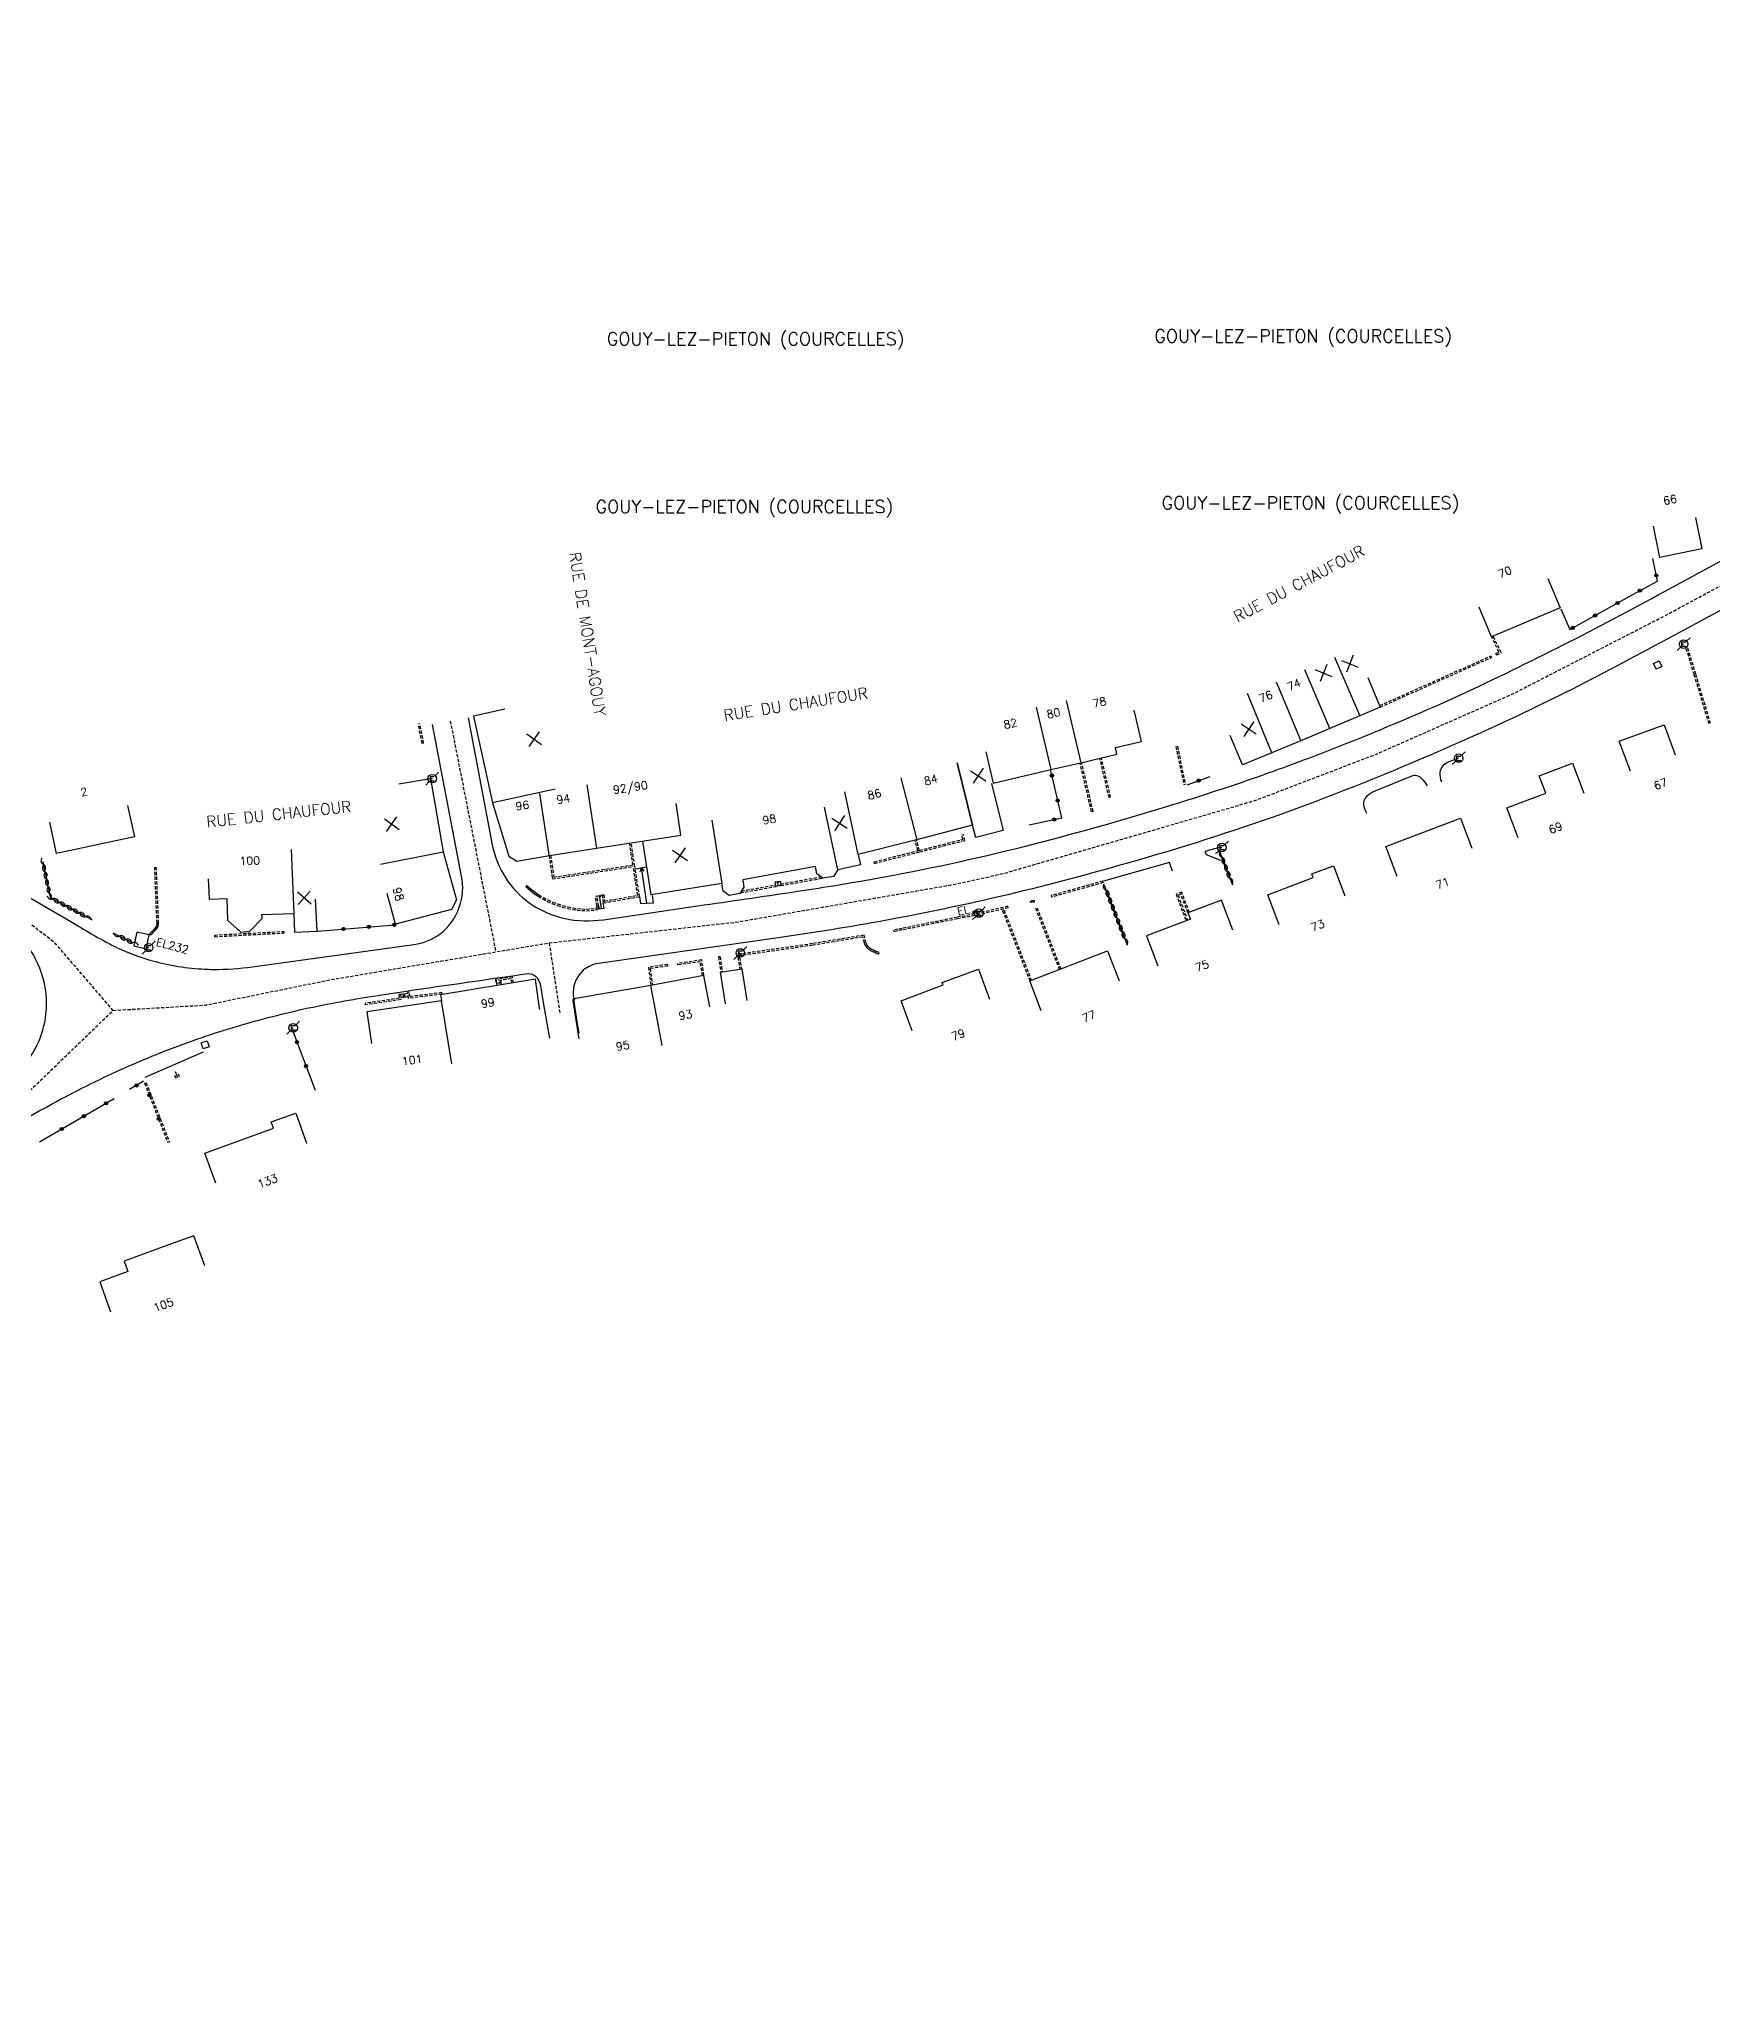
# Model space of a CAD drawing. Header units: millimetres. Extents: x 146000 to 147000, y 130248 to 131000.
# Drawn here: x 146345.5 to 146606.8, y 130256.6 to 130560.1 of the extents above; entities that cross this region are included whole.
import ezdxf
from ezdxf.enums import TextEntityAlignment as Align

# ---------------------------------------------------------------- set-up
doc = ezdxf.new("R2010")
doc.units = ezdxf.units.MM
doc.linetypes.add('DASHED', pattern=[0.75, 0.5, -0.25])
doc.layers.get('0').update_dxf_attribs({"linetype": 'CONTINUOUS'})
for name, color, linetype in [('W0001', 6, 'DASHED'), ('W0008', 7, 'CONTINUOUS'), ('W0100', 7, 'CONTINUOUS'), ('W0112', 1, 'DASHED'), ('W0211', 2, 'CONTINUOUS'), ('W0310', 3, 'CONTINUOUS'), ('W0322', 7, 'CONTINUOUS'), ('W0471', 7, 'CONTINUOUS'), ('W0980', 7, 'CONTINUOUS'), ('W0984', 7, 'CONTINUOUS'), ('W0989', 7, 'CONTINUOUS'), ('W0991', 7, 'CONTINUOUS'), ('W1102', 7, 'CONTINUOUS')]:
    doc.layers.add(name, color=color, linetype=linetype)
doc.styles.get("Standard").update_dxf_attribs({"font": 'romans.shx', "width": 0.85})

# ---------------------------------------------------------------- blocks, each defined once
blk = doc.blocks.new('t112o')
at = {"color": 0, "linetype": 'Continuous'}
for p, q in [((-0.5, 0.5), (0.5, 0.5)), ((-0.5, -0.5), (-0.5, 0.5)), ((0.5, 0.5), (0.5, -0.5)), ((0.5, -0.5), (-0.5, -0.5))]:
    blk.add_line(p, q, dxfattribs=at)
blk = doc.blocks.new('T471')
for p, q in [((-0.333334, 0.333334), (-0.333334, -0.333334)), ((-0.333334, 0.333334), (0.333334, 0.333334)), ((-0.333334, 0), (0, 0)), ((0.500001, 0.500001), (1.000002, 1.000002)), ((-0.500001, -0.500001), (-1.000002, -1.000002)), ((-0.333334, -0.333334), (0.333334, -0.333334))]:
    blk.add_line(p, q)
blk.add_ellipse((0, 0), major_axis=(0.471405, 0.471405), ratio=1, start_param=5.4977871438, end_param=11.780972451)
blk = doc.blocks.new('t322o')
at = {"color": 0, "linetype": 'Continuous'}
for radius in [0.25, 0.15]:
    blk.add_circle((0, 0), radius, dxfattribs=at)
blk = doc.blocks.new('t310o')
at = {"color": 0, "linetype": 'Continuous'}
for centre, start, end in [((-0.5, 0.38), 216.8699, 323.1304), ((0.5, -0.37), 36.8699, 143.1303)]:
    blk.add_arc(centre, 0.625, start, end, dxfattribs=at)
blk = doc.blocks.new('t991o')
at = {"color": 0, "linetype": 'Continuous'}
for p, q in [((-1, 1), (1, -1)), ((-1, -1), (1, 1))]:
    blk.add_line(p, q, dxfattribs=at)
blk = doc.blocks.new('t211o')
at = {"color": 0, "linetype": 'Continuous'}
for p, q in [((-0.29, 0.5), (-0.29, 0)), ((0, 1), (0, 0)), ((0.29, 0.5), (0.29, 0))]:
    blk.add_line(p, q, dxfattribs=at)

msp = doc.modelspace()

# ---------------------------------------------------------------- linework, layer by layer
at = {"layer": 'W0001'}
msp.add_line((146409.75, 130453.5), (146416.86, 130417.46), dxfattribs=at)
at = {"layer": 'W0001', "flags": 128}
for points in [[(146425.18, 130418.86), (146454.63, 130422.14), (146488.19, 130427.96), (146496.27, 130429.73), (146535.5, 130441.13), (146554.37, 130448.36), (146575.73, 130457.8), (146599.47, 130470), (146611.37, 130476.42), (146656.66, 130500.79), (146673.97, 130510.12), (146693.92, 130520.82), (146718.57, 130534.08), (146724.2, 130536.97), (146730.77, 130540.43), (146736.85, 130543.01), (146742.69, 130545.41), (146744.74, 130546.15), (146754.22, 130548.62), (146763.45, 130551.26), (146769.13, 130552.14), (146777.4, 130553.08), (146783.56, 130553.41), (146801.52, 130553.82), (146809.5, 130553.99), (146819.79, 130554.21), (146873.44, 130555.4), (146880.43, 130555.57), (146921.12, 130556.43), (146963.06, 130557.32), (146973.76, 130558.08), (147000, 130560.05)], [(146000, 130256.55), (146064.24, 130276.01), (146109.29, 130289.64), (146253.34, 130333.25), (146264.96, 130337.37), (146283.66, 130347.66), (146297.24, 130358.65), (146312.36, 130371.94), (146328.03, 130385.12), (146343.58, 130395.28), (146357.1, 130408.32), (146348.03, 130418.85), (146340.72, 130424.47), (146338.75, 130425.73), (146338.75, 130425.73)], [(146357.1, 130408.32), (146371.51, 130409.15), (146391.21, 130413.14), (146415, 130417.15), (146416.86, 130417.46), (146425.18, 130418.86), (146426.86, 130407.87), (146426.86, 130407.87)]]:
    msp.add_lwpolyline(points, dxfattribs=at)
at = {"layer": 'W0008', "flags": 128}
for points in [[(146412.55, 130454.02), (146416.31, 130434.2, 0.0963), (146418.43, 130428.97, 0.0961), (146422.07, 130425.11, 0.0218), (146423.11, 130424.45, 0.0897), (146428.35, 130422.53, 0.0777), (146434.42, 130422.59), (146449.39, 130424.79, 0.0013), (146464.3, 130426.97, 0.0069), (146476.1, 130428.91, 0.0168), (146499.36, 130433.93, 0.0131), (146521.77, 130440.22, 0.0086), (146534.2, 130444.25, 0.0099), (146547.15, 130449.03, 0.0144), (146567.48, 130457.6, 0.0164), (146599.32, 130473.74), (146609.99, 130479.5)], [(146612.74, 130473.34), (146599.62, 130466.25, -0.0076), (146583.98, 130458.01, -0.0155), (146561.58, 130447.7, -0.0169), (146536.8, 130438.01, -0.016), (146512.41, 130430.45, -0.012), (146493.18, 130425.54, -0.0205), (146459.87, 130419.49), (146432.91, 130415.65, 0.1424), (146430.51, 130414.59, 0.2072), (146428.94, 130411.18, 0.0288), (146428.99, 130410.24), (146428.88, 130409.88), (146429.33, 130406.82), (146429.8, 130403.86), (146429.8, 130403.86)], [(146339.52, 130428.6), (146350.75, 130422.04, 0.0225), (146357.83, 130418.06, 0.0553), (146365.2, 130415.59, 0.0577), (146373.54, 130414.72, 0.0305), (146379.61, 130415.23), (146390.54, 130416.73), (146404.07, 130418.6, 0.124), (146408.1, 130420.22, 0.1494), (146411.16, 130424.43, 0.1315), (146411.52, 130429.3), (146406.95, 130452.99), (146406.95, 130452.99)], [(146564.55, 130443.97, -0.1164), (146564.3, 130445.52, -0.2472), (146565.61, 130447.16), (146566.89, 130447.68), (146566.89, 130447.68)], [(146552.83, 130439.09, -0.1484), (146552.37, 130440.83, -0.1545), (146552.94, 130441.87, -0.0988), (146554.14, 130442.59), (146559.8, 130444.9, -0.1043), (146560.43, 130445.05, -0.1672), (146561.29, 130444.62, -0.0683), (146562.29, 130443.38), (146562.29, 130443.38)], [(146000, 130260.05), (146116.17, 130295.25), (146136.56, 130301.43), (146254.88, 130337.24, 0.0144), (146260.12, 130338.98, 0.0359), (146272.22, 130344.48, 0.0376), (146284.22, 130352.13, 0.0184), (146294.8, 130360.99), (146312.22, 130376.24, -0.0143), (146324.02, 130386.29, -0.02), (146332.65, 130392.44, -0.0058), (146339.57, 130396.84, 0.0302), (146341.87, 130398.47, 0.0803), (146344.53, 130401.6, 0.0679), (146346.13, 130405.25, 0.0671), (146346.71, 130409.19, 0.1095), (146345.32, 130415.67, 0.1079), (146341.91, 130420.35, 0.0523), (146337.99, 130422.87), (146337.99, 130422.87)], [(146332.05, 130383.95, -0.0318), (146347.58, 130393.72, -0.0192), (146358.33, 130399.08, -0.0207), (146369.48, 130403.57, -0.0201), (146380.56, 130407, -0.0189), (146391.88, 130409.55, -0.0095), (146402.86, 130411.33, -0.0013), (146421.9, 130414.07, -0.2391), (146423.36, 130413.35), (146423.76, 130412.47), (146424.38, 130408.92), (146425.24, 130403.99), (146425.24, 130403.99)]]:
    msp.add_lwpolyline(points, format="xyb", dxfattribs=at)
for points in [[(146522.49, 130430.07), (146522.02, 130431.42), (146511.75, 130428.52), (146511.75, 130428.52)], [(146530.03, 130433.82), (146527.57, 130433.13), (146527.78, 130432.67), (146530.03, 130431.76), (146530.03, 130431.76)]]:
    msp.add_lwpolyline(points, dxfattribs=at)
at = {"layer": 'W0100'}
for p, q in [((146438.61, 130430.45), (146440.43, 130430.74)), ((146439.58, 130430.61), (146439.36, 130429.98)), ((146440.46, 130425.04), (146439.58, 130430.61)), ((146439.58, 130430.61), (146439.99, 130430.08)), ((146460.85, 130428.47), (146460.78, 130428.19)), ((146460.98, 130427.74), (146460.85, 130428.47)), ((146460.85, 130428.47), (146461.01, 130428.23)), ((146432.64, 130426.17), (146433.45, 130426.36)), ((146433.05, 130426.26), (146432.97, 130425.96)), ((146433.36, 130424.25), (146433.05, 130426.26)), ((146433.05, 130426.26), (146433.22, 130426)), ((146432.9, 130424.64), (146432.98, 130424.19)), ((146401.95, 130410.87), (146403.13, 130411)), ((146403.21, 130410.42), (146402.01, 130410.3)), ((146402.57, 130410.36), (146402.32, 130410.65)), ((146402.51, 130410.93), (146402.57, 130410.36)), ((146402.57, 130410.36), (146402.75, 130410.7)), ((146416.88, 130412.92), (146417.01, 130412.2)), ((146416.94, 130412.56), (146417.63, 130412.65)), ((146417.63, 130412.65), (146417.39, 130412.73)), ((146417.62, 130412.68), (146417.43, 130412.52)), ((146417.58, 130413.02), (146417.67, 130412.3))]:
    msp.add_line(p, q, dxfattribs=at)
at = {"layer": 'W0100', "flags": 128}
for points in [[(146604.16, 130485.31), (146605.17, 130480.41), (146598.61, 130479.06), (146597.61, 130483.96), (146597.61, 130483.96)], [(146581.1, 130475.78), (146583.03, 130471.17), (146572.3, 130466.68), (146570.37, 130471.3), (146570.37, 130471.3)], [(146553.03, 130460.31), (146554.96, 130455.7), (146551.77, 130454.32), (146547.07, 130452.33), (146542.55, 130450.4), (146538, 130448.54), (146533.46, 130446.66), (146531.52, 130451.27), (146531.52, 130451.27)], [(146418.27, 130455.36), (146413.38, 130454.29), (146416.36, 130440.75), (146418.89, 130432.43), (146420.12, 130431.63), (146425.22, 130432.49), (146432.59, 130433.65), (146445.77, 130435.68), (146445, 130440.62), (146445, 130440.62)], [(146493.36, 130448.68), (146494.51, 130443.81), (146503.49, 130445.92), (146508.19, 130446.97), (146513.83, 130448.35), (146513.59, 130449.36), (146517.68, 130450.33), (146516.54, 130455.2), (146516.54, 130455.2)], [(146594, 130445.66), (146592.26, 130450.35), (146599.27, 130452.94), (146601, 130448.25), (146601, 130448.25)], [(146576.49, 130435.25), (146574.71, 130439.93), (146580.8, 130442.24), (146579.77, 130444.95), (146584.94, 130446.91), (146586.72, 130442.24), (146586.72, 130442.24)], [(146401.74, 130443.7), (146406.67, 130444.55), (146408.64, 130433.1), (146410.72, 130425.56), (146409.93, 130424.08), (146401.19, 130421.76), (146399.9, 130426.59), (146399.9, 130426.59)], [(146494.24, 130443.73), (146496.08, 130436.42), (146491.79, 130435.31), (146491.31, 130437.25), (146482.56, 130434.96), (146473.44, 130432.69), (146473.8, 130431.03), (146470.27, 130430.28), (146469.57, 130429.25), (146467.9, 130428.98), (146466.96, 130429.67), (146466.76, 130430.81), (146455.4, 130428.69), (146455.59, 130427.54), (146454.96, 130426.55), (146453.3, 130426.28), (146452.36, 130426.94), (146452.16, 130428.15), (146446.96, 130427.28), (146441.11, 130426.36), (146439.81, 130434.76), (146439.81, 130434.76)], [(146359.36, 130440.33), (146360.42, 130435.44), (146348.28, 130432.82), (146347.22, 130437.7), (146347.22, 130437.7)], [(146557.6, 130429.24), (146555.82, 130433.91), (146567.48, 130438.35), (146569.26, 130433.68), (146569.26, 130433.68)], [(146371.97, 130428.87), (146372.12, 130425.67), (146374.84, 130425.77), (146374.98, 130422.43), (146377.04, 130420.54), (146378.43, 130420.67), (146380.36, 130422.65), (146380.33, 130423.27), (146385.32, 130423.47), (146385.45, 130420.51), (146388.95, 130420.69), (146388.69, 130425.69), (146388.69, 130425.69)], [(146460.61, 130427.67), (146460.46, 130428.41), (146461.24, 130428.52), (146461.35, 130427.81), (146460.61, 130427.67), (146460.61, 130427.67)], [(146539.16, 130421.69), (146537.38, 130426.36), (146544.5, 130429.05), (146544.29, 130429.62), (146547.66, 130430.9), (146549.44, 130426.23), (146549.44, 130426.23)], [(146439.29, 130426.08), (146439.43, 130424.99), (146441.5, 130425.1), (146441.34, 130426.28), (146441.34, 130426.28)], [(146531.94, 130420.85), (146530.17, 130425.53), (146524.93, 130423.54), (146525.3, 130422.56), (146518.43, 130419.96), (146520.2, 130415.28), (146520.2, 130415.28)], [(146432.98, 130424.19), (146433.75, 130424.3), (146433.62, 130425.11), (146433.62, 130425.11)], [(146491.87, 130423.89), (146491.33, 130423.75), (146491.36, 130423.47), (146491.9, 130423.61), (146491.87, 130423.89), (146491.87, 130423.89)], [(146360.32, 130418.38), (146362.25, 130417.93), (146362.75, 130420.12), (146360.82, 130420.56), (146360.32, 130418.38), (146360.32, 130418.38)], [(146502.03, 130408.27), (146500.23, 130412.93), (146512.35, 130417.62), (146514.16, 130412.96), (146514.16, 130412.96)], [(146423.72, 130408.47), (146423.65, 130408.97), (146423.07, 130413.18), (146408.23, 130410.77), (146408.38, 130409.83), (146396.74, 130408.11), (146397.47, 130403.16), (146397.47, 130403.16)], [(146452.72, 130409.33), (146451.95, 130414.27), (146455.29, 130414.79), (146456.06, 130409.85), (146456.06, 130409.85)], [(146481.88, 130405.13), (146480.14, 130409.82), (146486.71, 130412.29), (146486.57, 130412.66), (146492.21, 130414.76), (146493.95, 130410.07), (146493.95, 130410.07)], [(146373.13, 130381.32), (146371.45, 130386.03), (146382.16, 130389.91), (146381.8, 130390.9), (146385.62, 130392.26), (146387.31, 130387.56), (146387.31, 130387.56)], [(146371.41, 130368.41), (146369.7, 130373.11), (146366.5, 130371.95), (146358.81, 130369.14), (146359.4, 130367.52), (146355.01, 130365.92), (146356.72, 130361.22), (146356.72, 130361.22)]]:
    msp.add_lwpolyline(points, dxfattribs=at)
msp.add_lwpolyline([(146450.29, 130408.87), (146449.36, 130413.78), (146441.06, 130412.19), (146429.37, 130410.16, 0.1546), (146429.15, 130410.05, 0.2284), (146429.03, 130409.69), (146429.48, 130406.82), (146429.8, 130404.75), (146429.8, 130404.75)], format="xyb", dxfattribs=at)
at = {"layer": 'W0112'}
for p, q in [((146573.49, 130464.3), (146572.33, 130466.7)), ((146573.83, 130464.19), (146572.56, 130466.79)), ((146602.65, 130464.99), (146602.89, 130465.07)), ((146603.12, 130463.61), (146602.65, 130464.99)), ((146603.35, 130463.69), (146602.89, 130465.07)), ((146554.87, 130455.93), (146572.24, 130463.68)), ((146554.96, 130455.7), (146572.34, 130463.46)), ((146572.24, 130463.68), (146572.34, 130463.46)), ((146573.02, 130464.06), (146573.49, 130464.3)), ((146573.13, 130463.84), (146573.02, 130464.06)), ((146573.13, 130463.84), (146573.83, 130464.19)), ((146603.98, 130460.73), (146603.11, 130463.61)), ((146604.22, 130460.81), (146603.35, 130463.69)), ((146606.28, 130453.07), (146603.98, 130460.73)), ((146606.52, 130453.14), (146604.22, 130460.81)), ((146554.96, 130455.7), (146554.96, 130455.7)), ((146405.35, 130450.02), (146404.75, 130453.09)), ((146405.59, 130450.07), (146405, 130453.14)), ((146405.59, 130450.07), (146405.35, 130450.02)), ((146523.04, 130449.52), (146524.26, 130443.62)), ((146523.28, 130449.57), (146524.5, 130443.67)), ((146509.86, 130439.35), (146508.08, 130446.95)), ((146510.11, 130439.4), (146508.33, 130447.01)), ((146512.61, 130441.55), (146511.17, 130447.7)), ((146512.85, 130441.61), (146511.41, 130447.76)), ((146524.26, 130443.62), (146524.5, 130443.67)), ((146512.85, 130441.61), (146512.61, 130441.55)), ((146510.11, 130439.4), (146509.86, 130439.35)), ((146438.27, 130431.04), (146437.74, 130434.44)), ((146438.55, 130430.83), (146437.99, 130434.48)), ((146482.74, 130433.25), (146482.33, 130434.9)), ((146482.98, 130433.31), (146482.57, 130434.96)), ((146482.98, 130433.31), (146489.8, 130435.04)), ((146483.04, 130433.07), (146490.1, 130434.86)), ((146489.61, 130435.75), (146489.85, 130435.81)), ((146489.8, 130435.04), (146489.61, 130435.75)), ((146490.1, 130434.86), (146489.85, 130435.81)), ((146425.18, 130432.49), (146425.68, 130428.84)), ((146425.42, 130432.53), (146425.9, 130429.13)), ((146475.91, 130431.52), (146482.74, 130433.25)), ((146475.97, 130431.28), (146475.91, 130431.52)), ((146475.97, 130431.28), (146483.04, 130433.07)), ((146363.96, 130421.96), (146363.59, 130430.89)), ((146364.21, 130421.97), (146363.84, 130430.9)), ((146425.68, 130428.84), (146438.31, 130430.79)), ((146425.9, 130429.13), (146438.27, 130431.04)), ((146439.01, 130426.29), (146438.31, 130430.79)), ((146439.29, 130426.08), (146438.55, 130430.83)), ((146461.31, 130428.06), (146467.63, 130429.18)), ((146461.35, 130427.81), (146467.9, 130428.98)), ((146511.65, 130428.51), (146503.57, 130426.25)), ((146511.71, 130428.27), (146503.64, 130426.01)), ((146511.71, 130428.27), (146511.65, 130428.51)), ((146421.68, 130427.84), (146421.52, 130427.65)), ((146421.52, 130427.65), (146421.89, 130427.33)), ((146421.68, 130427.84), (146422.05, 130427.53)), ((146421.89, 130427.33), (146422.27, 130427.02)), ((146422.05, 130427.53), (146422.43, 130427.22)), ((146422.27, 130427.02), (146422.65, 130426.72)), ((146422.43, 130427.22), (146422.81, 130426.92)), ((146422.65, 130426.72), (146423.05, 130426.43)), ((146422.81, 130426.92), (146423.19, 130426.63)), ((146423.05, 130426.43), (146423.45, 130426.15)), ((146423.19, 130426.63), (146423.59, 130426.36)), ((146423.45, 130426.15), (146424.16, 130425.72)), ((146423.59, 130426.36), (146424.28, 130425.93)), ((146424.16, 130425.72), (146424.91, 130425.33)), ((146424.28, 130425.93), (146425.01, 130425.56)), ((146424.91, 130425.33), (146425.68, 130424.99)), ((146425.01, 130425.56), (146425.77, 130425.23)), ((146432.64, 130426.17), (146432.4, 130426.13)), ((146432.65, 130424.6), (146432.4, 130426.13)), ((146432.9, 130424.64), (146432.64, 130426.17)), ((146433.45, 130426.36), (146433.7, 130426.39)), ((146433.45, 130426.36), (146433.62, 130425.11)), ((146433.62, 130425.11), (146439.29, 130426.08)), ((146433.7, 130426.39), (146433.83, 130425.4)), ((146433.83, 130425.4), (146439.01, 130426.29)), ((146455.04, 130426.67), (146460.61, 130427.67)), ((146455.22, 130426.96), (146460.56, 130427.92)), ((146500.94, 130425.45), (146500.29, 130425.4)), ((146500.29, 130425.4), (146500.31, 130425.15)), ((146500.96, 130425.2), (146500.94, 130425.45)), ((146503.57, 130426.25), (146503.64, 130426.01)), ((146523.96, 130426.77), (146523.07, 130426.45)), ((146523.07, 130426.45), (146524.64, 130422.31)), ((146523.81, 130426.45), (146523.39, 130426.3)), ((146523.39, 130426.3), (146524.87, 130422.4)), ((146524.92, 130423.54), (146523.81, 130426.45)), ((146525.15, 130423.63), (146523.96, 130426.77)), ((146425.68, 130424.99), (146426.47, 130424.7)), ((146425.77, 130425.23), (146426.55, 130424.94)), ((146426.47, 130424.7), (146427.27, 130424.46)), ((146426.55, 130424.94), (146427.34, 130424.7)), ((146427.27, 130424.46), (146428.08, 130424.25)), ((146427.34, 130424.7), (146428.13, 130424.49)), ((146428.08, 130424.25), (146428.89, 130424.09)), ((146428.13, 130424.49), (146428.93, 130424.33)), ((146428.89, 130424.09), (146429.58, 130423.98)), ((146428.93, 130424.33), (146429.61, 130424.23)), ((146429.58, 130423.98), (146430.28, 130423.91)), ((146429.61, 130424.23), (146430.29, 130424.16)), ((146430.28, 130423.91), (146430.99, 130423.89)), ((146430.29, 130424.16), (146430.98, 130424.14)), ((146430.98, 130424.14), (146431.7, 130424.18)), ((146430.99, 130423.89), (146431.72, 130423.93)), ((146431.7, 130424.18), (146432.44, 130424.28)), ((146431.72, 130423.93), (146432.48, 130424.03)), ((146432.44, 130424.28), (146432.51, 130424.29)), ((146432.48, 130424.03), (146432.57, 130424.05)), ((146432.51, 130424.29), (146432.58, 130424.31)), ((146432.57, 130424.05), (146432.65, 130424.07)), ((146432.58, 130424.31), (146432.62, 130424.33)), ((146432.62, 130424.33), (146432.64, 130424.34)), ((146432.64, 130424.34), (146432.65, 130424.34)), ((146432.66, 130424.52), (146432.65, 130424.6)), ((146432.65, 130424.35), (146432.66, 130424.39)), ((146432.65, 130424.34), (146432.65, 130424.35)), ((146432.65, 130424.07), (146432.72, 130424.1)), ((146432.67, 130424.45), (146432.66, 130424.52)), ((146432.66, 130424.39), (146432.67, 130424.45)), ((146432.72, 130424.1), (146432.79, 130424.13)), ((146432.79, 130424.13), (146432.84, 130424.18)), ((146432.84, 130424.18), (146432.88, 130424.25)), ((146432.88, 130424.25), (146432.91, 130424.35)), ((146432.91, 130424.54), (146432.9, 130424.64)), ((146432.92, 130424.44), (146432.91, 130424.54)), ((146432.91, 130424.35), (146432.92, 130424.44)), ((146485.96, 130422.27), (146485.22, 130422.12)), ((146486.69, 130422.42), (146485.96, 130422.27)), ((146487.43, 130422.57), (146486.69, 130422.42)), ((146487.48, 130422.33), (146486.74, 130422.18)), ((146488.16, 130422.72), (146487.43, 130422.57)), ((146488.21, 130422.47), (146487.48, 130422.33)), ((146488.9, 130422.86), (146488.16, 130422.72)), ((146488.95, 130422.62), (146488.21, 130422.47)), ((146492.34, 130423.53), (146488.9, 130422.86)), ((146492.38, 130423.28), (146488.95, 130422.62)), ((146496.8, 130424.58), (146492.34, 130423.53)), ((146496.86, 130424.33), (146492.39, 130423.28)), ((146495.99, 130423.87), (146496.23, 130423.96)), ((146495.99, 130423.87), (146500.23, 130412.93)), ((146496.23, 130423.96), (146500.46, 130413.02)), ((146496.86, 130424.33), (146496.8, 130424.58)), ((146500.96, 130425.2), (146500.31, 130425.15)), ((146501.13, 130424.27), (146504.83, 130414.71)), ((146501.37, 130424.36), (146505.06, 130414.8)), ((146524.93, 130423.54), (146524.92, 130423.54)), ((146362.79, 130420.29), (146363.16, 130420.62)), ((146362.95, 130420.1), (146362.79, 130420.29)), ((146362.95, 130420.1), (146363.33, 130420.44)), ((146363.16, 130420.62), (146363.5, 130420.95)), ((146363.33, 130420.44), (146363.68, 130420.78)), ((146363.5, 130420.95), (146363.75, 130421.28)), ((146363.68, 130420.78), (146363.96, 130421.15)), ((146363.75, 130421.28), (146363.91, 130421.61)), ((146363.91, 130421.61), (146363.96, 130421.96)), ((146363.96, 130421.15), (146364.15, 130421.54)), ((146364.15, 130421.54), (146364.21, 130421.97)), ((146372.92, 130420.08), (146383.74, 130420.65)), ((146372.92, 130420.08), (146372.94, 130419.83)), ((146372.94, 130419.83), (146383.75, 130420.4)), ((146383.74, 130420.65), (146383.75, 130420.4)), ((146474.35, 130420.07), (146466.3, 130418.74)), ((146474.16, 130419.78), (146466.34, 130418.49)), ((146474.4, 130418.85), (146474.16, 130419.78)), ((146474.65, 130418.91), (146474.35, 130420.07)), ((146479.63, 130420.99), (146478.96, 130420.86)), ((146478.96, 130420.86), (146479.01, 130420.62)), ((146479.67, 130420.75), (146479.01, 130420.62)), ((146480.29, 130421.12), (146479.63, 130420.99)), ((146480.34, 130420.88), (146479.67, 130420.75)), ((146480.95, 130421.25), (146480.29, 130421.12)), ((146481, 130421.01), (146480.34, 130420.88)), ((146481.62, 130421.38), (146480.95, 130421.25)), ((146481.67, 130421.14), (146481, 130421.01)), ((146482.28, 130421.51), (146481.62, 130421.38)), ((146482.33, 130421.27), (146481.67, 130421.14)), ((146483.02, 130421.66), (146482.28, 130421.51)), ((146483.07, 130421.42), (146482.33, 130421.27)), ((146483.75, 130421.81), (146483.02, 130421.66)), ((146483.8, 130421.57), (146483.07, 130421.42)), ((146484.49, 130421.97), (146483.75, 130421.81)), ((146484.54, 130421.72), (146483.8, 130421.57)), ((146485.22, 130422.12), (146484.49, 130421.97)), ((146485.27, 130421.87), (146484.54, 130421.72)), ((146486.01, 130422.03), (146485.27, 130421.87)), ((146486.74, 130422.18), (146486.01, 130422.03)), ((146449, 130416.19), (146445.26, 130415.66)), ((146449.36, 130413.78), (146449, 130416.19)), ((146451.86, 130416.7), (146451.62, 130416.66)), ((146451.62, 130416.66), (146451.99, 130414.27)), ((146451.86, 130416.7), (146452.23, 130414.31)), ((146454.66, 130416.83), (146454.64, 130416.74)), ((146454.64, 130416.74), (146454.64, 130416.66)), ((146454.64, 130416.66), (146454.65, 130416.58)), ((146454.65, 130416.58), (146454.97, 130414.74)), ((146454.68, 130416.9), (146454.66, 130416.83)), ((146454.72, 130416.97), (146454.68, 130416.9)), ((146454.8, 130417.04), (146454.72, 130416.97)), ((146454.9, 130417.09), (146454.8, 130417.04)), ((146454.9, 130416.77), (146454.89, 130416.73)), ((146454.89, 130416.73), (146454.89, 130416.67)), ((146454.89, 130416.67), (146454.9, 130416.62)), ((146455.02, 130417.12), (146454.9, 130417.09)), ((146454.91, 130416.8), (146454.9, 130416.77)), ((146454.9, 130416.62), (146455.22, 130414.78)), ((146454.92, 130416.82), (146454.91, 130416.8)), ((146454.93, 130416.83), (146454.92, 130416.82)), ((146454.98, 130416.85), (146454.93, 130416.83)), ((146455.07, 130416.87), (146454.98, 130416.85)), ((146455.14, 130417.13), (146455.02, 130417.12)), ((146455.18, 130416.89), (146455.07, 130416.87)), ((146455.26, 130417.15), (146455.14, 130417.13)), ((146455.3, 130416.9), (146455.18, 130416.89)), ((146466.3, 130418.74), (146455.26, 130417.15)), ((146466.34, 130418.49), (146455.3, 130416.9)), ((146474.49, 130418.6), (146474.4, 130418.85)), ((146474.61, 130418.38), (146474.49, 130418.6)), ((146474.76, 130418.18), (146474.61, 130418.38)), ((146474.72, 130418.71), (146474.65, 130418.91)), ((146474.82, 130418.52), (146474.72, 130418.71)), ((146474.93, 130418), (146474.76, 130418.18)), ((146474.95, 130418.34), (146474.82, 130418.52)), ((146475.11, 130417.84), (146474.93, 130418)), ((146475.1, 130418.18), (146474.95, 130418.34)), ((146475.27, 130418.04), (146475.1, 130418.18)), ((146475.4, 130417.64), (146475.11, 130417.84)), ((146475.53, 130417.85), (146475.27, 130418.04)), ((146475.7, 130417.48), (146475.4, 130417.64)), ((146475.81, 130417.7), (146475.53, 130417.85)), ((146476.01, 130417.34), (146475.7, 130417.48)), ((146476.11, 130417.57), (146475.81, 130417.7)), ((146476.32, 130417.22), (146476.01, 130417.34)), ((146476.41, 130417.45), (146476.11, 130417.57)), ((146476.63, 130417.11), (146476.32, 130417.22)), ((146476.71, 130417.35), (146476.41, 130417.45)), ((146476.63, 130417.11), (146476.71, 130417.35)), ((146419.47, 130413.53), (146416.85, 130413.17)), ((146416.88, 130412.92), (146416.85, 130413.17)), ((146419.26, 130413.25), (146416.88, 130412.92)), ((146419.37, 130412.58), (146419.26, 130413.25)), ((146419.62, 130412.62), (146419.47, 130413.53)), ((146443.67, 130415.5), (146440.69, 130415.05)), ((146440.69, 130415.05), (146441.06, 130412.19)), ((146443.71, 130415.25), (146440.97, 130414.84)), ((146440.97, 130414.84), (146441.3, 130412.24)), ((146443.71, 130415.25), (146443.67, 130415.5)), ((146445.29, 130415.41), (146445.26, 130415.66)), ((146448.79, 130415.91), (146445.29, 130415.41)), ((146449.11, 130413.73), (146448.79, 130415.91)), ((146401.77, 130410.21), (146396.5, 130409.44)), ((146401.71, 130410.84), (146401.95, 130410.87)), ((146401.71, 130410.84), (146401.77, 130410.21)), ((146401.95, 130410.87), (146402.04, 130410)), ((146403.36, 130411.14), (146403.12, 130411.11)), ((146403.24, 130410.2), (146403.12, 130411.11)), ((146408.47, 130410.84), (146403.24, 130410.2)), ((146403.45, 130410.48), (146403.36, 130411.14)), ((146408.44, 130411.09), (146403.45, 130410.48)), ((146408.47, 130410.84), (146408.44, 130411.09)), ((146396.53, 130409.19), (146396.5, 130409.44)), ((146402.04, 130410), (146396.53, 130409.19)), ((146362.03, 130396.94), (146362.26, 130397.03)), ((146362.03, 130396.94), (146365.67, 130387.63)), ((146362.26, 130397.03), (146365.91, 130387.72))]:
    msp.add_line(p, q, dxfattribs=at)
at = {"layer": 'W0211'}
msp.add_line((146371.18, 130401.77), (146362.08, 130397.85), dxfattribs=at)
at = {"layer": 'W0310'}
for p, q in [((146529.92, 130433.05), (146531.87, 130427.91)), ((146515.49, 130418.47), (146511.88, 130427.8)), ((146357.04, 130420.44), (146360.18, 130418.86))]:
    msp.add_line(p, q, dxfattribs=at)
at = {"layer": 'W0310', "flags": 128}
msp.add_lwpolyline([(146346.11, 130431.55), (146347.27, 130425.96), (146353.82, 130422.45), (146353.82, 130422.45)], dxfattribs=at)
at = {"layer": 'W0322'}
for p, q in [((146524.78, 130443.55), (146528.4, 130444.86)), ((146389.06, 130420.71), (146401.12, 130421.7)), ((146385.11, 130405.24), (146388.63, 130395.88)), ((146361.84, 130397.24), (146359.65, 130395.95)), ((146345.62, 130387.79), (146357.27, 130394.54))]:
    msp.add_line(p, q, dxfattribs=at)
at = {"layer": 'W0322', "flags": 128}
for points in [[(146583.16, 130471.04), (146584.57, 130467.82), (146594.38, 130473.27), (146598.23, 130475.38), (146597.53, 130478.89), (146597.53, 130478.89)], [(146500.13, 130437.29), (146505.23, 130438.38), (146503.5, 130445.77), (146503.5, 130445.77)]]:
    msp.add_lwpolyline(points, dxfattribs=at)
at = {"layer": 'W1102'}
for p, q in [((146547.83, 130463.51), (146551.77, 130454.32)), ((146538.69, 130459.62), (146542.55, 130450.4)), ((146547.07, 130452.33), (146543.15, 130461.53)), ((146501.21, 130455.66), (146503.49, 130445.92)), ((146505.9, 130456.71), (146508.19, 130446.97)), ((146538, 130448.54), (146534.2, 130457.79)), ((146431.06, 130443.53), (146432.59, 130433.65)), ((146480.09, 130444.65), (146482.57, 130434.96)), ((146426.13, 130442.89), (146416.36, 130440.75)), ((146423.67, 130442.21), (146425.2, 130432.32)), ((146473.44, 130432.69), (146471.35, 130442.47)), ((146450.56, 130438.02), (146452.16, 130428.15)), ((146470.27, 130430.28), (146468.18, 130440.05)), ((146384.92, 130433.47), (146385.32, 130423.47)), ((146398.83, 130431.13), (146408.64, 130433.1)), ((146442.84, 130402.82), (146441.06, 130412.19)), ((146409.98, 130399.96), (146408.38, 130409.83))]:
    msp.add_line(p, q, dxfattribs=at)
at = {"layer": 'W1102', "flags": 128}
msp.add_lwpolyline([(146491.31, 130437.25), (146488.9, 130446.96), (146491.31, 130437.25), (146491.31, 130437.25)], dxfattribs=at)

# ---------------------------------------------------------------- block references
at = {"layer": 'W0112'}
for p, rotation in [((146598.26, 130462.26), 26.6249), ((146371.48, 130402.94), 200.1818)]:
    msp.add_blockref('t112o', p, dxfattribs=dict(at, rotation=rotation))
at = {"layer": 'W0211', "rotation": 23.08922600939331}
msp.add_blockref('t211o', (146367.17, 130397.86), dxfattribs=at)
at = {"layer": 'W0310'}
for p, rotation in [((146346.19, 130431.12), 281.7225160562236), ((146530.23, 130432.23), 290.7908086657744), ((146530.64, 130431.15), 290.7908086657744), ((146346.43, 130429.99), 281.7225160562236), ((146346.66, 130428.86), 281.7225160562236), ((146346.9, 130427.73), 281.7225160562236), ((146531.05, 130430.07), 290.7908086657744), ((146531.46, 130428.99), 290.7908086657744), ((146347.13, 130426.6), 281.7225160562236), ((146347.71, 130425.72), 331.8303886016164), ((146348.73, 130425.17), 331.8303886016164), ((146349.75, 130424.63), 331.8303886016164), ((146512.16, 130427.09), 111.1308896555333), ((146512.57, 130426.01), 111.1308896555333), ((146512.99, 130424.93), 111.1308896555333), ((146350.76, 130424.08), 331.8303886016164), ((146351.78, 130423.54), 331.8303886016164), ((146352.8, 130422.99), 331.8303886016164), ((146513.41, 130423.85), 111.1308896555333), ((146513.82, 130422.78), 111.1308896555333), ((146514.24, 130421.7), 111.1308896555333), ((146358.08, 130419.92), 333.282174084583), ((146359.11, 130419.4), 333.282174084583), ((146360.14, 130418.88), 333.282174084583), ((146514.66, 130420.62), 111.1308896555333), ((146515.07, 130419.55), 111.1308896555333)]:
    msp.add_blockref('t310o', p, dxfattribs=dict(at, rotation=rotation))
at = {"layer": 'W0322'}
for p, rotation in [((146595.49, 130473.88), 28.73056594589166), ((146598.06, 130476.24), 101.273227943699), ((146591.99, 130471.94), 29.01374152913129), ((146584.99, 130468.06), 29.01374152913129), ((146588.49, 130470), 29.01374152913129), ((146503.68, 130444.99), 103.1171856790815), ((146526.59, 130444.21), 12.03096660586534), ((146504.59, 130441.1), 103.1171856790815), ((146504.04, 130438.13), 12.03096660586534), ((146393.05, 130421.04), 4.675778671208611), ((146397.04, 130421.37), 4.675778671208611), ((146401.02, 130421.69), 4.675778671208611), ((146385.82, 130403.36), 290.6251170473423), ((146387.23, 130399.62), 290.6251170473423), ((146360.75, 130396.6), 110.8798778306544), ((146362.76, 130395.08), 111.3589071201695), ((146352.54, 130391.8), 30.10296371187116), ((146356, 130393.81), 30.10296371187116), ((146349.08, 130389.8), 30.10296371187116), ((146364.22, 130391.35), 111.3589071201695)]:
    msp.add_blockref('t322o', p, dxfattribs=dict(at, rotation=rotation))
at = {"layer": 'W0471'}
for p in [(146602.32, 130465.53), (146567.19, 130447.7), (146406.92, 130444.51), (146530.23, 130433.76), (146492.28, 130423.49), (146362.66, 130418.12), (146455.03, 130417.29), (146385.23, 130405.61)]:
    msp.add_blockref('T471', p, dxfattribs=at)
at = {"layer": 'W0991'}
for p, rotation in [((146546.07, 130461.01), 293.2061996601015), ((146550.2, 130462.46), 293.3844597237396), ((146534.42, 130452.28), 281.5313433075923), ((146422.86, 130450.68), 9.58188962676811), ((146492.17, 130444.96), 281.5313433075923), ((146400.6, 130437.4), 9.197099494309494), ((146470.51, 130437.56), 281.5313433075923), ((146445.61, 130432.53), 279.8334381946803), ((146386.94, 130425.9), 273.6424953520003)]:
    msp.add_blockref('t991o', p, dxfattribs=dict(at, rotation=rotation))

# ---------------------------------------------------------------- texts
at = {"layer": 'W0980'}
for p in [(146457.42, 130513.05), (146542.91, 130513.5), (146455.67, 130486.86), (146544.05, 130487.44)]:
    msp.add_text('GOUY-LEZ-PIETON (COURCELLES)', height=2, dxfattribs=at).set_placement(p, align=Align.MIDDLE)
at = {"layer": 'W0984'}
for s, rotation, p in [('EL', 12.4327, (146489.87, 130423.95)), ('EL232', 344.9094, (146366.38, 130418.4))]:
    msp.add_text(s, height=1.25, rotation=rotation, dxfattribs=at).set_placement(p, align=Align.MIDDLE)
at = {"layer": 'W0989'}
for s, rotation, p in [('RUE DU CHAUFOUR', 27.9327, (146542.26, 130474.97)), ('RUE DE MONT-AGOUY', 278.8906, (146431.19, 130467.1)), ('RUE DU CHAUFOUR', 9.0028, (146463.69, 130456.15)), ('RUE DU CHAUFOUR', 6.1995, (146382.97, 130438.98))]:
    msp.add_text(s, height=1.75, rotation=rotation, dxfattribs=at).set_placement(p, align=Align.MIDDLE)
at = {"layer": 'W0991'}
for s, rotation, p in [('66', 11.5911, (146600.18, 130488.06)), ('70', 22.7083, (146574.4, 130476.77)), ('74', 23.1626, (146541.46, 130459.18)), ('78', 13.6611, (146511.11, 130456.43)), ('76', 22.2555, (146537.06, 130457.33)), ('82', 12.2864, (146497.2, 130453.1)), ('80', 12.6067, (146503.93, 130454.73)), ('92/90', 8.7742, (146437.88, 130443.06)), ('84', 14.6891, (146484.79, 130444.33)), ('67', 20.2854, (146598.71, 130443.67)), ('2', 12.1961, (146352.55, 130442.44)), ('96', 8.0456, (146421, 130440.32)), ('94', 10.1367, (146427.4, 130441.35)), ('86', 13.9428, (146475.96, 130442.08)), ('98', 10.3755, (146459.56, 130438.15)), ('69', 20.866, (146582.33, 130436.83)), ('100', 2.3054, (146378.44, 130431.7)), ('71', 20.8553, (146564.68, 130428.19)), ('98', 285.4129, (146401.65, 130426.48)), ('73', 20.8291, (146545.18, 130421.59)), ('75', 20.7493, (146527.13, 130415.28)), ('99', 9.204, (146415.61, 130409.49)), ('93', 10.7956, (146446.47, 130407.62)), ('77', 21.131, (146509.47, 130407.39)), ('79', 20.3691, (146489.06, 130404.52)), ('101', 8.396, (146403.8, 130400.56)), ('95', 9.8605, (146436.67, 130402.8)), ('133', 19.7112, (146381.22, 130381.66)), ('105', 20.0353, (146364.97, 130362.34))]:
    msp.add_text(s, height=1.25, rotation=rotation, dxfattribs=at).set_placement(p, align=Align.MIDDLE)

doc.saveas('drawing.dxf')
